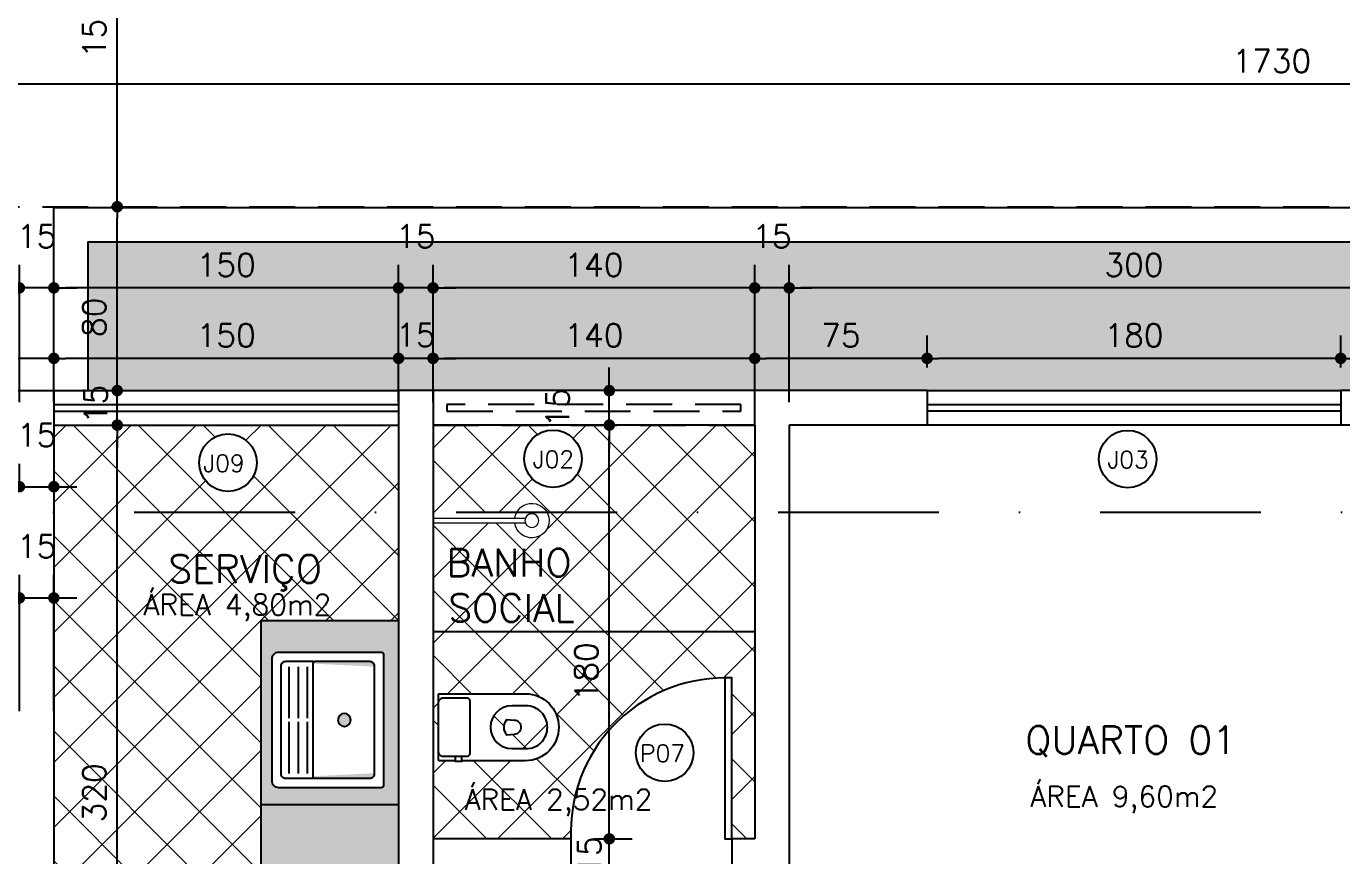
# Model space of a CAD drawing. Header units: inches. Extents: x 580771 to 672494, y 7715997 to 7829530.
# Drawn here: x 654380 to 654953, y 7724255 to 7724616 of the extents above; entities that cross this region are included whole.
import ezdxf

# ---------------------------------------------------------------- set-up
doc = ezdxf.new("R2010")
doc.units = ezdxf.units.IN
doc.header["$MEASUREMENT"] = 0
doc.header["$PDMODE"] = 2
doc.linetypes.add('DASHDOTX2', pattern=[2, 1, -0.5, 0, -0.5])
doc.linetypes.add('DASHED2', pattern=[0.375, 0.25, -0.125])
for name, color, linetype in [('01', 1, 'Continuous'), ('02', 2, 'Continuous'), ('04', 4, 'Continuous'), ('1-ARQ-2', 2, 'Continuous'), ('1-ARQ-A', 1, 'Continuous'), ('Block1', 1, 'Continuous'), ('Block2', 2, 'Continuous'), ('Layer1', 1, 'Continuous'), ('Layer3', 3, 'Continuous'), ('NIVEL', 2, 'Continuous'), ('P-02', 2, 'Continuous'), ('P01', 1, 'Continuous'), ('P02', 2, 'Continuous'), ('parede', 6, 'Continuous'), ('PAVTO1-ESCADA', 1, 'Continuous'), ('SIMBOLOS', 2, 'Continuous')]:
    doc.layers.add(name, color=color, linetype=linetype)
doc.layers.add('ARQ-01', color=1, linetype='Continuous', lineweight=13)
doc.layers.add('ARQ-02', color=2, linetype='Continuous', lineweight=20)
doc.layers.get('01').off()
doc.styles.add('R80E50', font='romans.shx', dxfattribs={"height": 10})
doc.styles.add('ROMANS', font='romans', dxfattribs={"height": 0.2})
doc.dimstyles.new('ARQ50', dxfattribs={"dimscale": 50, "dimtxt": 10, "dimasz": 0.1, "dimexe": 0.2, "dimexo": 0.2, "dimgap": 0.1, "dimtad": 1, "dimdec": 0, "dimzin": 12, "dimdsep": 46, "dimtxsty": 'R80E50', "dimblk1": 'DOT', "dimblk2": 'DOT', "dimsah": 1, "dimcen": 0.4, "dimclrd": 15, "dimclre": 15, "dimclrt": 3, "dimadec": 0, "dimazin": 0, "dimtfac": 1, "dimtdec": 0, "dimtmove": 2, "dimatfit": 3, "dimldrblk": 'DOT', "dimfxl": 0.2, "dimtolj": 1, "dimtzin": 12, "dimarcsym": 0})
pattern_1 = [(45, (0, -41893.46), (-14.142135624, 14.142135624), []), (135, (0, -41893.46), (-14.142135624, -14.142135624), [])]

# ---------------------------------------------------------------- blocks, each defined once
blk = doc.blocks.new('Vaso002c')
at = {"layer": 'Block1'}
for p, q in [((12.45, -18.5), (12.45, -16)), ((15.95, -18.5), (15.95, -16))]:
    blk.add_line(p, q, dxfattribs=at)
blk.add_lwpolyline([(3, -14, 0.324141), (5, -16), (19, -16, 0.333333), (20.5, -14.5), (20.5, 0), (20.5, 14.5, 0.333333), (19, 16), (5, 16, 0.324141), (3, 14, 0.324141)], format="xyb", dxfattribs=at)
for points in [[(63.2, 0, 0.418677), (51.5, 11.8), (43.6, 11.8, 0.411784), (31.7, 0, 0.411784), (43.6, -11.8), (51.5, -11.8, 0.418677)], [(48.5, 0, -0.428571), (44.8, -4), (40.8, -4.3, -0.16754), (39.3, 0, -0.16754), (40.8, 4.3), (44.8, 4, -0.428571)]]:
    blk.add_lwpolyline(points, format="xyb", close=True, dxfattribs=at)
at = {"layer": 'Block2'}
blk.add_lwpolyline([(3, 18.17, -0.329256), (3.38, 18.5), (51.1, 18.5, -0.412623), (69.5, 0, -0.412623), (51.1, -18.5), (15.95, -18.5), (15.95, -18.9), (12.45, -18.9), (12.45, -18.5), (3.38, -18.5, -0.329256), (3, -18.17), (3, -17.25), (3, 0), (3, 17.29)], format="xyb", close=True, dxfattribs=at)
blk = doc.blocks.new('adfADS')
at = {"layer": 'ARQ-02'}
for p, q in [((4240.81, -35963.67), (4280.98, -35963.67)), ((4240.81, -35965.67), (4280.98, -35965.67))]:
    blk.add_line(p, q, dxfattribs=at)
blk.add_circle((4283.81, -35964.67), 3, dxfattribs=at)
blk.add_arc((4283.81, -35964.67), 7.5, 187.6623, 172.3377, dxfattribs=at)
blk = doc.blocks.new('Tanque002c')
at = {"layer": 'Block1'}
for points in [[(25.5, -27.69), (25.5, -6, 0.414214), (23.5, -4), (-23.5, -4, 0.414214), (-25.5, -6), (-25.5, -27.69)], [(-25.5, -27.84), (-25.5, -29.65, 0.414214), (-24.5, -30.65), (-23.25, -30.65), (23.1, -30.65), (24.5, -30.65, 0.414214), (25.5, -29.65), (25.5, -27.84)], [(-25.5, -30.5), (-25.5, -42.5, 0.414214), (-23.5, -44.5)], [(-23.5, -44.5), (23.5, -44.5, 0.414214), (25.5, -42.5), (25.5, -30.5, 0.414214)], [(-23.25, -33.03), (-0.9, -33.03, 0.414214)], [(0.75, -33.03), (23.1, -33.03, 0.414214)], [(-23.25, -37.03), (-0.9, -37.03, 0.414214)], [(0.75, -37.03), (23.1, -37.03, 0.414214)], [(-23.25, -41.03), (-0.9, -41.03, 0.414214)], [(0.75, -41.03), (23.1, -41.03, 0.414214)]]:
    blk.add_lwpolyline(points, format="xyb", dxfattribs=at)
blk.add_circle((0, -17), 2.8, dxfattribs=at)
at = {"layer": 'Block2'}
blk.add_lwpolyline([(-26.5, -48.5), (26.5, -48.5, 0.414214), (29.5, -45.5), (29.5, -1, 0.414214), (28.5, 0), (-28.5, 0, 0.414214), (-29.5, -1), (-29.5, -45.5, 0.414214)], format="xyb", close=True, dxfattribs=at)
blk = doc.blocks.new('_DOT')
at = {"color": 0, "linetype": 'ByBlock'}
blk.add_line((-0.5, 0), (-1, 0), dxfattribs=at)
at = {"color": 0, "linetype": 'ByBlock', "const_width": 0.5}
blk.add_lwpolyline([(-0.25, 0, 1), (0.25, 0, 1)], format="xyb", close=True, dxfattribs=at)
blk = doc.blocks.new('*D65')
at = {"layer": 'Defpoints', "color": 0, "transparency": 16777216}
for p in [(655787.19, 7724591.08), (654057.19, 7724537.68), (655787.19, 7724537.68)]:
    blk.add_point(p, dxfattribs=at)
at = {"layer": 'NIVEL', "color": 15, "lineweight": -2, "transparency": 16777216}
for p, q in [((654057.19, 7724547.68), (654057.19, 7724601.08)), ((655787.19, 7724547.68), (655787.19, 7724601.08)), ((654062.19, 7724591.08), (655782.19, 7724591.08))]:
    blk.add_line(p, q, dxfattribs=at)
at = {"layer": 'NIVEL', "color": 15, "lineweight": -2, "transparency": 16777216, "xscale": 5, "yscale": 5, "zscale": 5, "rotation": 180}
blk.add_blockref('_DOT', (654057.19, 7724591.08), dxfattribs=at)
at = {"layer": 'NIVEL', "color": 15, "lineweight": -2, "transparency": 16777216, "xscale": 5, "yscale": 5, "zscale": 5}
blk.add_blockref('_DOT', (655787.19, 7724591.08), dxfattribs=at)
at = {"layer": 'NIVEL', "color": 3, "transparency": 16777216, "insert": (654922.19, 7724601.08), "char_height": 10, "attachment_point": 5, "style": 'R80E50'}
blk.add_mtext('\\A1;1730', dxfattribs=at)
blk = doc.blocks.new('*D71')
at = {"layer": 'Defpoints', "color": 0, "transparency": 16777216}
for p in [(654952.19, 7724471.72), (654952.19, 7724457.68), (655087.19, 7724457.68)]:
    blk.add_point(p, dxfattribs=at)
at = {"layer": 'NIVEL', "color": 15, "lineweight": -2, "transparency": 16777216}
for p, q in [((654952.19, 7724467.68), (654952.19, 7724481.72)), ((655087.19, 7724467.68), (655087.19, 7724481.72)), ((655082.19, 7724471.72), (654957.19, 7724471.72))]:
    blk.add_line(p, q, dxfattribs=at)
at = {"layer": 'NIVEL', "color": 15, "lineweight": -2, "transparency": 16777216, "xscale": 5, "yscale": 5, "zscale": 5, "rotation": 180}
blk.add_blockref('_DOT', (654952.19, 7724471.72), dxfattribs=at)
at = {"layer": 'NIVEL', "color": 15, "lineweight": -2, "transparency": 16777216, "xscale": 5, "yscale": 5, "zscale": 5}
blk.add_blockref('_DOT', (655087.19, 7724471.72), dxfattribs=at)
at = {"layer": 'NIVEL', "color": 3, "transparency": 16777216, "insert": (655019.69, 7724481.72), "char_height": 10, "attachment_point": 5, "style": 'R80E50'}
blk.add_mtext('\\A1;135', dxfattribs=at)
blk = doc.blocks.new('*D72')
at = {"layer": 'Defpoints', "color": 0, "transparency": 16777216}
for p in [(654772.19, 7724471.72), (654772.19, 7724457.68), (654952.19, 7724457.68)]:
    blk.add_point(p, dxfattribs=at)
at = {"layer": 'NIVEL', "color": 15, "lineweight": -2, "transparency": 16777216}
for p, q in [((654772.19, 7724467.68), (654772.19, 7724481.72)), ((654952.19, 7724467.68), (654952.19, 7724481.72)), ((654947.19, 7724471.72), (654777.19, 7724471.72))]:
    blk.add_line(p, q, dxfattribs=at)
at = {"layer": 'NIVEL', "color": 15, "lineweight": -2, "transparency": 16777216, "xscale": 5, "yscale": 5, "zscale": 5, "rotation": 180}
blk.add_blockref('_DOT', (654772.19, 7724471.72), dxfattribs=at)
at = {"layer": 'NIVEL', "color": 15, "lineweight": -2, "transparency": 16777216, "xscale": 5, "yscale": 5, "zscale": 5}
blk.add_blockref('_DOT', (654952.19, 7724471.72), dxfattribs=at)
at = {"layer": 'NIVEL', "color": 3, "transparency": 16777216, "insert": (654862.19, 7724481.72), "char_height": 10, "attachment_point": 5, "style": 'R80E50'}
blk.add_mtext('\\A1;180', dxfattribs=at)
blk = doc.blocks.new('*D73')
at = {"layer": 'Defpoints', "color": 0, "transparency": 16777216}
for p in [(654697.19, 7724471.72), (654697.19, 7724457.68), (654772.19, 7724457.68)]:
    blk.add_point(p, dxfattribs=at)
at = {"layer": 'NIVEL', "color": 15, "lineweight": -2, "transparency": 16777216}
for p, q in [((654697.19, 7724467.68), (654697.19, 7724481.72)), ((654772.19, 7724467.68), (654772.19, 7724481.72)), ((654767.19, 7724471.72), (654702.19, 7724471.72))]:
    blk.add_line(p, q, dxfattribs=at)
at = {"layer": 'NIVEL', "color": 15, "lineweight": -2, "transparency": 16777216, "xscale": 5, "yscale": 5, "zscale": 5, "rotation": 180}
blk.add_blockref('_DOT', (654697.19, 7724471.72), dxfattribs=at)
at = {"layer": 'NIVEL', "color": 15, "lineweight": -2, "transparency": 16777216, "xscale": 5, "yscale": 5, "zscale": 5}
blk.add_blockref('_DOT', (654772.19, 7724471.72), dxfattribs=at)
at = {"layer": 'NIVEL', "color": 3, "transparency": 16777216, "insert": (654734.69, 7724481.72), "char_height": 10, "attachment_point": 5, "style": 'R80E50'}
blk.add_mtext('\\A1;75', dxfattribs=at)
blk = doc.blocks.new('*D74')
at = {"layer": 'Defpoints', "color": 0, "transparency": 16777216}
for p in [(654557.19, 7724471.72), (654557.19, 7724457.68), (654697.19, 7724457.68)]:
    blk.add_point(p, dxfattribs=at)
at = {"layer": 'NIVEL', "color": 15, "lineweight": -2, "transparency": 16777216}
for p, q in [((654557.19, 7724467.68), (654557.19, 7724481.72)), ((654697.19, 7724467.68), (654697.19, 7724481.72)), ((654692.19, 7724471.72), (654562.19, 7724471.72))]:
    blk.add_line(p, q, dxfattribs=at)
at = {"layer": 'NIVEL', "color": 15, "lineweight": -2, "transparency": 16777216, "xscale": 5, "yscale": 5, "zscale": 5, "rotation": 180}
blk.add_blockref('_DOT', (654557.19, 7724471.72), dxfattribs=at)
at = {"layer": 'NIVEL', "color": 15, "lineweight": -2, "transparency": 16777216, "xscale": 5, "yscale": 5, "zscale": 5}
blk.add_blockref('_DOT', (654697.19, 7724471.72), dxfattribs=at)
at = {"layer": 'NIVEL', "color": 3, "transparency": 16777216, "insert": (654627.19, 7724481.72), "char_height": 10, "attachment_point": 5, "style": 'R80E50'}
blk.add_mtext('\\A1;140', dxfattribs=at)
blk = doc.blocks.new('*D75')
at = {"layer": 'Defpoints', "color": 0, "transparency": 16777216}
for p in [(654542.19, 7724471.72), (654542.19, 7724457.68), (654557.19, 7724457.68)]:
    blk.add_point(p, dxfattribs=at)
at = {"layer": 'NIVEL', "color": 15, "lineweight": -2, "transparency": 16777216}
for p, q in [((654542.19, 7724467.68), (654542.19, 7724481.72)), ((654557.19, 7724467.68), (654557.19, 7724481.72)), ((654537.19, 7724471.72), (654532.19, 7724471.72)), ((654557.19, 7724471.72), (654542.19, 7724471.72)), ((654562.19, 7724471.72), (654567.19, 7724471.72))]:
    blk.add_line(p, q, dxfattribs=at)
at = {"layer": 'NIVEL', "color": 15, "lineweight": -2, "transparency": 16777216, "xscale": 5, "yscale": 5, "zscale": 5}
blk.add_blockref('_DOT', (654542.19, 7724471.72), dxfattribs=at)
at = {"layer": 'NIVEL', "color": 15, "lineweight": -2, "transparency": 16777216, "xscale": 5, "yscale": 5, "zscale": 5, "rotation": 180}
blk.add_blockref('_DOT', (654557.19, 7724471.72), dxfattribs=at)
at = {"layer": 'NIVEL', "color": 3, "transparency": 16777216, "insert": (654549.69, 7724481.9), "char_height": 10, "attachment_point": 5, "style": 'R80E50'}
blk.add_mtext('\\A1;15', dxfattribs=at)
blk = doc.blocks.new('*D76')
at = {"layer": 'Defpoints', "color": 0, "transparency": 16777216}
for p in [(654392.19, 7724471.72), (654392.19, 7724457.68), (654542.19, 7724457.68)]:
    blk.add_point(p, dxfattribs=at)
at = {"layer": 'NIVEL', "color": 15, "lineweight": -2, "transparency": 16777216}
for p, q in [((654392.19, 7724467.68), (654392.19, 7724481.72)), ((654542.19, 7724467.68), (654542.19, 7724481.72)), ((654537.19, 7724471.72), (654397.19, 7724471.72))]:
    blk.add_line(p, q, dxfattribs=at)
at = {"layer": 'NIVEL', "color": 15, "lineweight": -2, "transparency": 16777216, "xscale": 5, "yscale": 5, "zscale": 5, "rotation": 180}
blk.add_blockref('_DOT', (654392.19, 7724471.72), dxfattribs=at)
at = {"layer": 'NIVEL', "color": 15, "lineweight": -2, "transparency": 16777216, "xscale": 5, "yscale": 5, "zscale": 5}
blk.add_blockref('_DOT', (654542.19, 7724471.72), dxfattribs=at)
at = {"layer": 'NIVEL', "color": 3, "transparency": 16777216, "insert": (654467.19, 7724481.72), "char_height": 10, "attachment_point": 5, "style": 'R80E50'}
blk.add_mtext('\\A1;150', dxfattribs=at)
blk = doc.blocks.new('*D77')
at = {"layer": 'Defpoints', "color": 0, "transparency": 16777216}
for p in [(654317.19, 7724471.72), (654317.19, 7724457.68), (654392.19, 7724457.68)]:
    blk.add_point(p, dxfattribs=at)
at = {"layer": 'NIVEL', "color": 15, "lineweight": -2, "transparency": 16777216}
for p, q in [((654317.19, 7724467.68), (654317.19, 7724481.72)), ((654392.19, 7724467.68), (654392.19, 7724481.72)), ((654387.19, 7724471.72), (654322.19, 7724471.72))]:
    blk.add_line(p, q, dxfattribs=at)
at = {"layer": 'NIVEL', "color": 15, "lineweight": -2, "transparency": 16777216, "xscale": 5, "yscale": 5, "zscale": 5, "rotation": 180}
blk.add_blockref('_DOT', (654317.19, 7724471.72), dxfattribs=at)
at = {"layer": 'NIVEL', "color": 15, "lineweight": -2, "transparency": 16777216, "xscale": 5, "yscale": 5, "zscale": 5}
blk.add_blockref('_DOT', (654392.19, 7724471.72), dxfattribs=at)
at = {"layer": 'NIVEL', "color": 3, "transparency": 16777216, "insert": (654354.69, 7724481.72), "char_height": 10, "attachment_point": 5, "style": 'R80E50'}
blk.add_mtext('\\A1;75', dxfattribs=at)
blk = doc.blocks.new('*D243')
at = {"layer": 'Defpoints', "color": 0, "transparency": 16777216}
for p in [(654712.19, 7724502.37), (654712.19, 7724442.68), (655012.19, 7724442.68)]:
    blk.add_point(p, dxfattribs=at)
at = {"layer": 'NIVEL', "color": 15, "lineweight": -2, "transparency": 16777216}
for p, q in [((654712.19, 7724452.68), (654712.19, 7724512.37)), ((655012.19, 7724452.68), (655012.19, 7724512.37)), ((655007.19, 7724502.37), (654717.19, 7724502.37))]:
    blk.add_line(p, q, dxfattribs=at)
at = {"layer": 'NIVEL', "color": 15, "lineweight": -2, "transparency": 16777216, "xscale": 5, "yscale": 5, "zscale": 5, "rotation": 180}
blk.add_blockref('_DOT', (654712.19, 7724502.37), dxfattribs=at)
at = {"layer": 'NIVEL', "color": 15, "lineweight": -2, "transparency": 16777216, "xscale": 5, "yscale": 5, "zscale": 5}
blk.add_blockref('_DOT', (655012.19, 7724502.37), dxfattribs=at)
at = {"layer": 'NIVEL', "color": 3, "transparency": 16777216, "insert": (654862.19, 7724512.37), "char_height": 10, "attachment_point": 5, "style": 'R80E50'}
blk.add_mtext('\\A1;300', dxfattribs=at)
blk = doc.blocks.new('*D244')
at = {"layer": 'Defpoints', "color": 0, "transparency": 16777216}
for p in [(654697.19, 7724502.37), (654697.19, 7724442.68), (654712.19, 7724442.68)]:
    blk.add_point(p, dxfattribs=at)
at = {"layer": 'NIVEL', "color": 15, "lineweight": -2, "transparency": 16777216}
for p, q in [((654697.19, 7724452.68), (654697.19, 7724512.37)), ((654712.19, 7724452.68), (654712.19, 7724512.37)), ((654692.19, 7724502.37), (654687.19, 7724502.37)), ((654712.19, 7724502.37), (654697.19, 7724502.37)), ((654717.19, 7724502.37), (654722.19, 7724502.37))]:
    blk.add_line(p, q, dxfattribs=at)
at = {"layer": 'NIVEL', "color": 15, "lineweight": -2, "transparency": 16777216, "xscale": 5, "yscale": 5, "zscale": 5}
blk.add_blockref('_DOT', (654697.19, 7724502.37), dxfattribs=at)
at = {"layer": 'NIVEL', "color": 15, "lineweight": -2, "transparency": 16777216, "xscale": 5, "yscale": 5, "zscale": 5, "rotation": 180}
blk.add_blockref('_DOT', (654712.19, 7724502.37), dxfattribs=at)
at = {"layer": 'NIVEL', "color": 3, "transparency": 16777216, "insert": (654704.69, 7724524.87), "char_height": 10, "attachment_point": 5, "style": 'R80E50'}
blk.add_mtext('\\A1;15', dxfattribs=at)
blk = doc.blocks.new('*D245')
at = {"layer": 'Defpoints', "color": 0, "transparency": 16777216}
for p in [(654557.19, 7724502.37), (654557.19, 7724442.68), (654697.19, 7724442.68)]:
    blk.add_point(p, dxfattribs=at)
at = {"layer": 'NIVEL', "color": 15, "lineweight": -2, "transparency": 16777216}
for p, q in [((654557.19, 7724452.68), (654557.19, 7724512.37)), ((654697.19, 7724452.68), (654697.19, 7724512.37)), ((654692.19, 7724502.37), (654562.19, 7724502.37))]:
    blk.add_line(p, q, dxfattribs=at)
at = {"layer": 'NIVEL', "color": 15, "lineweight": -2, "transparency": 16777216, "xscale": 5, "yscale": 5, "zscale": 5, "rotation": 180}
blk.add_blockref('_DOT', (654557.19, 7724502.37), dxfattribs=at)
at = {"layer": 'NIVEL', "color": 15, "lineweight": -2, "transparency": 16777216, "xscale": 5, "yscale": 5, "zscale": 5}
blk.add_blockref('_DOT', (654697.19, 7724502.37), dxfattribs=at)
at = {"layer": 'NIVEL', "color": 3, "transparency": 16777216, "insert": (654627.19, 7724512.37), "char_height": 10, "attachment_point": 5, "style": 'R80E50'}
blk.add_mtext('\\A1;140', dxfattribs=at)
blk = doc.blocks.new('*D246')
at = {"layer": 'Defpoints', "color": 0, "transparency": 16777216}
for p in [(654542.19, 7724502.37), (654542.19, 7724442.68), (654557.19, 7724442.68)]:
    blk.add_point(p, dxfattribs=at)
at = {"layer": 'NIVEL', "color": 15, "lineweight": -2, "transparency": 16777216}
for p, q in [((654542.19, 7724452.68), (654542.19, 7724512.37)), ((654557.19, 7724452.68), (654557.19, 7724512.37)), ((654537.19, 7724502.37), (654532.19, 7724502.37)), ((654557.19, 7724502.37), (654542.19, 7724502.37)), ((654562.19, 7724502.37), (654567.19, 7724502.37))]:
    blk.add_line(p, q, dxfattribs=at)
at = {"layer": 'NIVEL', "color": 15, "lineweight": -2, "transparency": 16777216, "xscale": 5, "yscale": 5, "zscale": 5}
blk.add_blockref('_DOT', (654542.19, 7724502.37), dxfattribs=at)
at = {"layer": 'NIVEL', "color": 15, "lineweight": -2, "transparency": 16777216, "xscale": 5, "yscale": 5, "zscale": 5, "rotation": 180}
blk.add_blockref('_DOT', (654557.19, 7724502.37), dxfattribs=at)
at = {"layer": 'NIVEL', "color": 3, "transparency": 16777216, "insert": (654549.69, 7724524.87), "char_height": 10, "attachment_point": 5, "style": 'R80E50'}
blk.add_mtext('\\A1;15', dxfattribs=at)
blk = doc.blocks.new('*D247')
at = {"layer": 'Defpoints', "color": 0, "transparency": 16777216}
for p in [(654392.19, 7724502.37), (654392.19, 7724442.68), (654542.19, 7724442.68)]:
    blk.add_point(p, dxfattribs=at)
at = {"layer": 'NIVEL', "color": 15, "lineweight": -2, "transparency": 16777216}
for p, q in [((654392.19, 7724452.68), (654392.19, 7724512.37)), ((654542.19, 7724452.68), (654542.19, 7724512.37)), ((654537.19, 7724502.37), (654397.19, 7724502.37))]:
    blk.add_line(p, q, dxfattribs=at)
at = {"layer": 'NIVEL', "color": 15, "lineweight": -2, "transparency": 16777216, "xscale": 5, "yscale": 5, "zscale": 5, "rotation": 180}
blk.add_blockref('_DOT', (654392.19, 7724502.37), dxfattribs=at)
at = {"layer": 'NIVEL', "color": 15, "lineweight": -2, "transparency": 16777216, "xscale": 5, "yscale": 5, "zscale": 5}
blk.add_blockref('_DOT', (654542.19, 7724502.37), dxfattribs=at)
at = {"layer": 'NIVEL', "color": 3, "transparency": 16777216, "insert": (654467.19, 7724512.37), "char_height": 10, "attachment_point": 5, "style": 'R80E50'}
blk.add_mtext('\\A1;150', dxfattribs=at)
blk = doc.blocks.new('*D248')
at = {"layer": 'Defpoints', "color": 0, "transparency": 16777216}
for p in [(654377.19, 7724502.37), (654377.19, 7724442.68), (654392.19, 7724442.68)]:
    blk.add_point(p, dxfattribs=at)
at = {"layer": 'NIVEL', "color": 15, "lineweight": -2, "transparency": 16777216}
for p, q in [((654377.19, 7724452.68), (654377.19, 7724512.37)), ((654392.19, 7724452.68), (654392.19, 7724512.37)), ((654372.19, 7724502.37), (654367.19, 7724502.37)), ((654392.19, 7724502.37), (654377.19, 7724502.37)), ((654397.19, 7724502.37), (654402.19, 7724502.37))]:
    blk.add_line(p, q, dxfattribs=at)
at = {"layer": 'NIVEL', "color": 15, "lineweight": -2, "transparency": 16777216, "xscale": 5, "yscale": 5, "zscale": 5}
blk.add_blockref('_DOT', (654377.19, 7724502.37), dxfattribs=at)
at = {"layer": 'NIVEL', "color": 15, "lineweight": -2, "transparency": 16777216, "xscale": 5, "yscale": 5, "zscale": 5, "rotation": 180}
blk.add_blockref('_DOT', (654392.19, 7724502.37), dxfattribs=at)
at = {"layer": 'NIVEL', "color": 3, "transparency": 16777216, "insert": (654384.69, 7724524.87), "char_height": 10, "attachment_point": 5, "style": 'R80E50'}
blk.add_mtext('\\A1;15', dxfattribs=at)
blk = doc.blocks.new('*D1345')
at = {"layer": 'Defpoints', "color": 0, "transparency": 16777216}
for p in [(654392.19, 7724367.48), (654377.19, 7724308.24), (654392.19, 7724308.24)]:
    blk.add_point(p, dxfattribs=at)
at = {"layer": 'NIVEL', "color": 15, "lineweight": -2, "transparency": 16777216}
for p, q in [((654377.19, 7724318.24), (654377.19, 7724377.48)), ((654392.19, 7724318.24), (654392.19, 7724377.48)), ((654372.19, 7724367.48), (654367.19, 7724367.48)), ((654377.19, 7724367.48), (654392.19, 7724367.48)), ((654397.19, 7724367.48), (654402.19, 7724367.48))]:
    blk.add_line(p, q, dxfattribs=at)
at = {"layer": 'NIVEL', "color": 15, "lineweight": -2, "transparency": 16777216, "xscale": 5, "yscale": 5, "zscale": 5}
blk.add_blockref('_DOT', (654377.19, 7724367.48), dxfattribs=at)
at = {"layer": 'NIVEL', "color": 15, "lineweight": -2, "transparency": 16777216, "xscale": 5, "yscale": 5, "zscale": 5, "rotation": 180}
blk.add_blockref('_DOT', (654392.19, 7724367.48), dxfattribs=at)
at = {"layer": 'NIVEL', "color": 3, "transparency": 16777216, "insert": (654384.69, 7724389.98), "char_height": 10, "attachment_point": 5, "style": 'R80E50'}
blk.add_mtext('\\A1;15', dxfattribs=at)
blk = doc.blocks.new('*D783')
at = {"layer": 'Defpoints', "color": 0, "transparency": 16777216}
for p in [(654617.19, 7724262.68), (654633.91, 7724262.68), (654617.19, 7724247.68)]:
    blk.add_point(p, dxfattribs=at)
at = {"layer": 'NIVEL', "color": 15, "lineweight": -2, "transparency": 16777216}
for p, q in [((654633.91, 7724267.68), (654633.91, 7724272.68)), ((654627.19, 7724262.68), (654643.91, 7724262.68)), ((654633.91, 7724247.68), (654633.91, 7724262.68)), ((654627.19, 7724247.68), (654643.91, 7724247.68)), ((654633.91, 7724242.68), (654633.91, 7724237.68))]:
    blk.add_line(p, q, dxfattribs=at)
at = {"layer": 'NIVEL', "color": 15, "lineweight": -2, "transparency": 16777216, "xscale": 5, "yscale": 5, "zscale": 5}
for p, rotation in [((654633.91, 7724262.68), 270), ((654633.91, 7724247.68), 90)]:
    blk.add_blockref('_DOT', p, dxfattribs=dict(at, rotation=rotation))
at = {"layer": 'NIVEL', "color": 3, "transparency": 16777216, "insert": (654625.22, 7724255.18), "char_height": 10, "attachment_point": 5, "rotation": 90, "style": 'R80E50'}
blk.add_mtext('\\A1;15', dxfattribs=at)
blk = doc.blocks.new('*D784')
at = {"layer": 'Defpoints', "color": 0, "transparency": 16777216}
for p in [(654633.91, 7724442.68), (654684.05, 7724442.68), (654617.19, 7724262.68)]:
    blk.add_point(p, dxfattribs=at)
at = {"layer": 'NIVEL', "color": 15, "lineweight": -2, "transparency": 16777216}
for p, q in [((654674.05, 7724442.68), (654623.91, 7724442.68)), ((654633.91, 7724267.68), (654633.91, 7724437.68)), ((654627.19, 7724262.68), (654643.91, 7724262.68))]:
    blk.add_line(p, q, dxfattribs=at)
at = {"layer": 'NIVEL', "color": 15, "lineweight": -2, "transparency": 16777216, "xscale": 5, "yscale": 5, "zscale": 5}
for p, rotation in [((654633.91, 7724442.68), 90), ((654633.91, 7724262.68), 270)]:
    blk.add_blockref('_DOT', p, dxfattribs=dict(at, rotation=rotation))
at = {"layer": 'NIVEL', "color": 3, "transparency": 16777216, "insert": (654623.91, 7724335.33), "char_height": 10, "attachment_point": 5, "rotation": 90, "style": 'R80E50'}
blk.add_mtext('\\A1;180', dxfattribs=at)
blk = doc.blocks.new('*D785')
at = {"layer": 'Defpoints', "color": 0, "transparency": 16777216}
for p in [(654633.91, 7724457.68), (654697.19, 7724457.68), (654684.05, 7724442.68)]:
    blk.add_point(p, dxfattribs=at)
at = {"layer": 'NIVEL', "color": 15, "lineweight": -2, "transparency": 16777216}
for p, q in [((654633.91, 7724462.68), (654633.91, 7724467.68)), ((654687.19, 7724457.68), (654623.91, 7724457.68)), ((654633.91, 7724442.68), (654633.91, 7724457.68)), ((654674.05, 7724442.68), (654623.91, 7724442.68)), ((654633.91, 7724437.68), (654633.91, 7724432.68))]:
    blk.add_line(p, q, dxfattribs=at)
at = {"layer": 'NIVEL', "color": 15, "lineweight": -2, "transparency": 16777216, "xscale": 5, "yscale": 5, "zscale": 5}
for p, rotation in [((654633.91, 7724457.68), 270), ((654633.91, 7724442.68), 90)]:
    blk.add_blockref('_DOT', p, dxfattribs=dict(at, rotation=rotation))
at = {"layer": 'NIVEL', "color": 3, "transparency": 16777216, "insert": (654611.41, 7724450.18), "char_height": 10, "attachment_point": 5, "rotation": 90, "style": 'R80E50'}
blk.add_mtext('\\A1;15', dxfattribs=at)
blk = doc.blocks.new('*D787')
at = {"layer": 'Defpoints', "color": 0, "transparency": 16777216}
for p in [(654392.19, 7724442.68), (654419.78, 7724442.68), (654392.19, 7724122.68)]:
    blk.add_point(p, dxfattribs=at)
at = {"layer": 'NIVEL', "color": 15, "lineweight": -2, "transparency": 16777216}
for p, q in [((654402.19, 7724442.68), (654429.78, 7724442.68)), ((654419.78, 7724127.68), (654419.78, 7724437.68)), ((654402.19, 7724122.68), (654429.78, 7724122.68))]:
    blk.add_line(p, q, dxfattribs=at)
at = {"layer": 'NIVEL', "color": 15, "lineweight": -2, "transparency": 16777216, "xscale": 5, "yscale": 5, "zscale": 5}
for p, rotation in [((654419.78, 7724442.68), 90), ((654419.78, 7724122.68), 270)]:
    blk.add_blockref('_DOT', p, dxfattribs=dict(at, rotation=rotation))
at = {"layer": 'NIVEL', "color": 3, "transparency": 16777216, "insert": (654409.78, 7724282.68), "char_height": 10, "attachment_point": 5, "rotation": 90, "style": 'R80E50'}
blk.add_mtext('\\A1;320', dxfattribs=at)
blk = doc.blocks.new('*D788')
at = {"layer": 'Defpoints', "color": 0, "transparency": 16777216}
for p in [(654392.19, 7724457.68), (654419.78, 7724457.68), (654392.19, 7724442.68)]:
    blk.add_point(p, dxfattribs=at)
at = {"layer": 'NIVEL', "color": 15, "lineweight": -2, "transparency": 16777216}
for p, q in [((654419.78, 7724462.68), (654419.78, 7724467.68)), ((654402.19, 7724457.68), (654429.78, 7724457.68)), ((654419.78, 7724442.68), (654419.78, 7724457.68)), ((654402.19, 7724442.68), (654429.78, 7724442.68)), ((654419.78, 7724437.68), (654419.78, 7724432.68))]:
    blk.add_line(p, q, dxfattribs=at)
at = {"layer": 'NIVEL', "color": 15, "lineweight": -2, "transparency": 16777216, "xscale": 5, "yscale": 5, "zscale": 5}
for p, rotation in [((654419.78, 7724457.68), 270), ((654419.78, 7724442.68), 90)]:
    blk.add_blockref('_DOT', p, dxfattribs=dict(at, rotation=rotation))
at = {"layer": 'NIVEL', "color": 3, "transparency": 16777216, "insert": (654410.43, 7724451.68), "char_height": 10, "attachment_point": 5, "rotation": 90, "style": 'R80E50'}
blk.add_mtext('\\A1;15', dxfattribs=at)
blk = doc.blocks.new('*D789')
at = {"layer": 'Defpoints', "color": 0, "transparency": 16777216}
for p in [(654412.15, 7724537.68), (654419.78, 7724537.68), (654392.19, 7724457.68)]:
    blk.add_point(p, dxfattribs=at)
at = {"layer": 'NIVEL', "color": 15, "lineweight": -2, "transparency": 16777216}
for p, q in [((654422.15, 7724537.68), (654429.78, 7724537.68)), ((654419.78, 7724462.68), (654419.78, 7724532.68)), ((654402.19, 7724457.68), (654429.78, 7724457.68))]:
    blk.add_line(p, q, dxfattribs=at)
at = {"layer": 'NIVEL', "color": 15, "lineweight": -2, "transparency": 16777216, "xscale": 5, "yscale": 5, "zscale": 5}
for p, rotation in [((654419.78, 7724537.68), 90), ((654419.78, 7724457.68), 270)]:
    blk.add_blockref('_DOT', p, dxfattribs=dict(at, rotation=rotation))
at = {"layer": 'NIVEL', "color": 3, "transparency": 16777216, "insert": (654409.78, 7724489.59), "char_height": 10, "attachment_point": 5, "rotation": 90, "style": 'R80E50'}
blk.add_mtext('\\A1;80', dxfattribs=at)
blk = doc.blocks.new('*D791')
at = {"layer": 'Defpoints', "color": 0, "transparency": 16777216}
for p in [(654419.78, 7724692.68), (654444.11, 7724692.68), (654412.15, 7724537.68)]:
    blk.add_point(p, dxfattribs=at)
at = {"layer": 'NIVEL', "color": 15, "lineweight": -2, "transparency": 16777216}
for p, q in [((654434.11, 7724692.68), (654409.78, 7724692.68)), ((654419.78, 7724542.68), (654419.78, 7724687.68)), ((654422.15, 7724537.68), (654429.78, 7724537.68))]:
    blk.add_line(p, q, dxfattribs=at)
at = {"layer": 'NIVEL', "color": 15, "lineweight": -2, "transparency": 16777216, "xscale": 5, "yscale": 5, "zscale": 5}
for p, rotation in [((654419.78, 7724692.68), 90), ((654419.78, 7724537.68), 270)]:
    blk.add_blockref('_DOT', p, dxfattribs=dict(at, rotation=rotation))
at = {"layer": 'NIVEL', "color": 3, "transparency": 16777216, "insert": (654409.78, 7724615.18), "char_height": 10, "attachment_point": 5, "rotation": 90, "style": 'R80E50'}
blk.add_mtext('\\A1;155', dxfattribs=at)
blk = doc.blocks.new('*D1316')
at = {"layer": 'Defpoints', "color": 0, "transparency": 16777216}
for p in [(654392.19, 7724415.87), (654392.19, 7724415.87), (654377.19, 7724404.77)]:
    blk.add_point(p, dxfattribs=at)
at = {"layer": 'NIVEL', "color": 15, "lineweight": -2, "transparency": 16777216}
for p, q in [((654377.19, 7724414.77), (654377.19, 7724425.87)), ((654372.19, 7724415.87), (654367.19, 7724415.87)), ((654377.19, 7724415.87), (654392.19, 7724415.87)), ((654397.19, 7724415.87), (654402.19, 7724415.87))]:
    blk.add_line(p, q, dxfattribs=at)
at = {"layer": 'NIVEL', "color": 15, "lineweight": -2, "transparency": 16777216, "xscale": 5, "yscale": 5, "zscale": 5}
blk.add_blockref('_DOT', (654377.19, 7724415.87), dxfattribs=at)
at = {"layer": 'NIVEL', "color": 15, "lineweight": -2, "transparency": 16777216, "xscale": 5, "yscale": 5, "zscale": 5, "rotation": 180}
blk.add_blockref('_DOT', (654392.19, 7724415.87), dxfattribs=at)
at = {"layer": 'NIVEL', "color": 3, "transparency": 16777216, "insert": (654384.69, 7724438.37), "char_height": 10, "attachment_point": 5, "style": 'R80E50'}
blk.add_mtext('\\A1;15', dxfattribs=at)
blk = doc.blocks.new('*D1667')
at = {"layer": 'Defpoints', "color": 0, "transparency": 16777216}
for p in [(652696.69, 7724817.91), (652696.69, 7724357.68), (655882.19, 7724272.68)]:
    blk.add_point(p, dxfattribs=at)
at = {"layer": 'NIVEL', "color": 15, "lineweight": -2, "transparency": 16777216}
for p, q in [((652696.69, 7724367.68), (652696.69, 7724827.91)), ((655882.19, 7724282.68), (655882.19, 7724827.91)), ((655877.19, 7724817.91), (652701.69, 7724817.91))]:
    blk.add_line(p, q, dxfattribs=at)
at = {"layer": 'NIVEL', "color": 15, "lineweight": -2, "transparency": 16777216, "xscale": 5, "yscale": 5, "zscale": 5, "rotation": 180}
blk.add_blockref('_DOT', (652696.69, 7724817.91), dxfattribs=at)
at = {"layer": 'NIVEL', "color": 15, "lineweight": -2, "transparency": 16777216, "xscale": 5, "yscale": 5, "zscale": 5}
blk.add_blockref('_DOT', (655882.19, 7724817.91), dxfattribs=at)
at = {"layer": 'NIVEL', "color": 3, "transparency": 16777216, "insert": (654289.44, 7724827.91), "char_height": 10, "attachment_point": 5, "style": 'R80E50'}
blk.add_mtext('\\A1;3185', dxfattribs=at)

msp = doc.modelspace()

# ---------------------------------------------------------------- hatches: boundary and pattern name
at = {"layer": 'ARQ-01'}
h = msp.add_hatch(dxfattribs=at)
h.set_pattern_fill('_USER', color=256, scale=20, angle=45, style=0, double=1, pattern_type=0)
h.set_pattern_definition(pattern_1)
h.paths.add_polyline_path([(654542.193, 7724442.685), (654392.193, 7724442.685), (654392.193, 7724404.77), (654542.193, 7724404.77)])
h.paths.add_polyline_path([(654455.467, 7724426.313, -1), (654480.467, 7724426.313, -1)], flags=16)
h.paths.add_polyline_path([(654482.193, 7724357.685), (654542.193, 7724357.685), (654542.193, 7724404.77), (654392.193, 7724404.77), (654392.193, 7724122.685), (654402.193, 7724122.685), (654402.193, 7724192.685), (654405.193, 7724192.685, -0.4270979), (654472.193, 7724122.685), (654482.193, 7724122.685)])
h.paths.add_polyline_path([(654456.788, 7724420.435), (654480.181, 7724420.435), (654480.181, 7724431.685), (654456.788, 7724431.685)], flags=24)
h.paths.add_polyline_path([(654417.282, 7724267.328), (654417.282, 7724298.042), (654402.282, 7724298.042), (654402.282, 7724267.328)], flags=24)
h.paths.add_polyline_path([(654439.7, 7724365.997), (654518.638, 7724365.997), (654518.638, 7724390.197), (654439.7, 7724390.197)], flags=24)
h = msp.add_hatch(dxfattribs=at)
h.set_pattern_fill('_USER', color=256, scale=20, angle=45, style=0, double=1, pattern_type=0)
h.set_pattern_definition(pattern_1)
h.paths.add_polyline_path([(654697.193, 7724404.77), (654606.759, 7724404.77, -1.2049007), (654592.76, 7724400.145), (654557.193, 7724400.145), (654557.193, 7724352.685), (654697.193, 7724352.685)])
h.paths.add_polyline_path([(654697.193, 7724442.685), (654557.193, 7724442.685), (654557.193, 7724404.77), (654593.627, 7724404.77, -0.5902308), (654606.759, 7724404.77), (654697.193, 7724404.77)])
h.paths.add_polyline_path([(654596.887, 7724428.046, -1), (654621.887, 7724428.046, -1)], flags=16)
h.paths.add_polyline_path([(654684.193, 7724332.685), (654687.193, 7724332.685), (654687.193, 7724262.685), (654697.193, 7724262.685), (654697.193, 7724352.685), (654557.193, 7724352.685), (654557.193, 7724262.685), (654617.193, 7724262.685, -0.4270979)])
h.paths.add_polyline_path([(654569.753, 7724296.663), (654569.753, 7724296.348), (654566.997, 7724296.348), (654566.997, 7724296.663), (654559.556, 7724296.663), (654559.556, 7724297.646), (654559.556, 7724311.23), (654559.556, 7724324.848), (654559.556, 7724325.797), (654597.272, 7724325.797, -0.4158019), (654611.918, 7724311.23, -0.4126226), (654597.43, 7724296.663)], flags=16)
h.paths.add_polyline_path([(654591.524, 7724301.939, -0.4117842), (654582.154, 7724311.23, -0.411745), (654591.523, 7724320.521), (654597.745, 7724320.521, -0.4186765), (654606.957, 7724311.23, -0.4167257), (654597.806, 7724301.939)], flags=0)
h.paths.add_polyline_path([(654589.319, 7724307.844, -0.1675404), (654588.138, 7724311.23, -0.1675404), (654589.319, 7724314.616), (654592.469, 7724314.38, -0.4285714), (654595.382, 7724311.23, -0.3933261), (654592.825, 7724308.107)], flags=0)
h.paths.add_polyline_path([(654562.512, 7724354.073), (654627.334, 7724354.073), (654627.334, 7724372.223), (654562.512, 7724372.223)], flags=24)
h.paths.add_polyline_path([(654562.312, 7724373.761), (654624.829, 7724373.761), (654624.829, 7724391.911), (654562.312, 7724391.911)], flags=24)
h.paths.add_polyline_path([(654599.442, 7724422.167), (654621.406, 7724422.167), (654621.406, 7724433.417), (654599.442, 7724433.417)], flags=8)
h.paths.add_polyline_path([(654631.413, 7724320.688), (654631.413, 7724349.974), (654616.413, 7724349.974), (654616.413, 7724320.688)], flags=24)
at = {"layer": 'P01', "ltscale": 20}
h = msp.add_hatch(dxfattribs=at)
h.set_pattern_fill('AR-SAND', color=256, scale=10)
h.set_pattern_definition([(37.5, (0, -41893.46), (-0.62993358, 19.26823769), [0, -15.2, 0, -17, 0, -16.25]), (7.5, (0, -41893.46), (17.69776705, 28.22146065), [0, -8.2, 0, -13.7, 0, -5.25]), (327.5, (-12.3, -41893.46), (31.141418618, 0.056590535), [0, -5, 0, -18, 0, -23.5]), (317.5, (-12.3, -41893.46), (30.06126605, 8.77675565), [0, -2.5, 0, -11.8, 0, -13.5])])
h.paths.add_polyline_path([(655567.193, 7724522.374), (654407.193, 7724522.374), (654407.193, 7724457.685), (654542.193, 7724457.685), (654772.193, 7724457.685), (654952.193, 7724457.685), (655087.193, 7724457.685), (655267.193, 7724457.685), (655402.193, 7724457.685), (655567.193, 7724457.685)])
h.paths.add_polyline_path([(655477.551, 7724474.22), (655506.836, 7724474.22), (655506.836, 7724489.22), (655477.551, 7724489.22)], flags=24)
h.paths.add_polyline_path([(655320.051, 7724474.22), (655349.336, 7724474.22), (655349.336, 7724489.22), (655320.051, 7724489.22)], flags=24)
h.paths.add_polyline_path([(655162.551, 7724474.22), (655191.836, 7724474.22), (655191.836, 7724489.22), (655162.551, 7724489.22)], flags=24)
h.paths.add_polyline_path([(655005.051, 7724474.22), (655034.336, 7724474.22), (655034.336, 7724489.22), (655005.051, 7724489.22)], flags=24)
h.paths.add_polyline_path([(654847.551, 7724474.22), (654876.836, 7724474.22), (654876.836, 7724489.22), (654847.551, 7724489.22)], flags=24)
h.paths.add_polyline_path([(654724.098, 7724474.22), (654745.289, 7724474.22), (654745.289, 7724489.22), (654724.098, 7724489.22)], flags=24)
h.paths.add_polyline_path([(654612.551, 7724474.22), (654641.836, 7724474.22), (654641.836, 7724489.22), (654612.551, 7724489.22)], flags=24)
h.paths.add_polyline_path([(654539.812, 7724474.395), (654559.574, 7724474.395), (654559.574, 7724489.395), (654539.812, 7724489.395)], flags=24)
h.paths.add_polyline_path([(654452.551, 7724474.22), (654481.836, 7724474.22), (654481.836, 7724489.22), (654452.551, 7724489.22)], flags=24)
h.paths.add_polyline_path([(655501.836, 7724504.874), (655532.551, 7724504.874), (655532.551, 7724519.874), (655501.836, 7724519.874)], flags=24)
h.paths.add_polyline_path([(655324.812, 7724517.374), (655344.574, 7724517.374), (655344.574, 7724532.374), (655324.812, 7724532.374)], flags=9)
h.paths.add_polyline_path([(655161.836, 7724504.874), (655192.551, 7724504.874), (655192.551, 7724519.874), (655161.836, 7724519.874)], flags=24)
h.paths.add_polyline_path([(655009.812, 7724517.374), (655029.574, 7724517.374), (655029.574, 7724532.374), (655009.812, 7724532.374)], flags=9)
h.paths.add_polyline_path([(654846.836, 7724504.874), (654877.551, 7724504.874), (654877.551, 7724519.874), (654846.836, 7724519.874)], flags=24)
h.paths.add_polyline_path([(654694.812, 7724517.374), (654714.574, 7724517.374), (654714.574, 7724532.374), (654694.812, 7724532.374)], flags=9)
h.paths.add_polyline_path([(654612.551, 7724504.874), (654641.836, 7724504.874), (654641.836, 7724519.874), (654612.551, 7724519.874)], flags=24)
h.paths.add_polyline_path([(654539.812, 7724517.374), (654559.574, 7724517.374), (654559.574, 7724532.374), (654539.812, 7724532.374)], flags=9)
h.paths.add_polyline_path([(654452.551, 7724504.874), (654481.836, 7724504.874), (654481.836, 7724519.874), (654452.551, 7724519.874)], flags=24)
h.paths.add_polyline_path([(654417.934, 7724441.804), (654417.934, 7724461.566), (654402.934, 7724461.566), (654402.934, 7724441.804)], flags=9)
h.paths.add_polyline_path([(654417.282, 7724478.994), (654417.282, 7724500.185), (654402.282, 7724500.185), (654402.282, 7724478.994)], flags=9)
at = {"layer": 'PAVTO1-ESCADA'}
h = msp.add_hatch(dxfattribs=at)
h.set_pattern_fill('AR-SAND', color=256, scale=3, style=0)
h.set_pattern_definition([(37.5, (0, -41893.4593), (-0.1889800743, 5.780471307), [0, -4.56, 0, -5.1, 0, -4.875]), (7.5, (0, -41893.459), (5.309330116, 8.466438196), [0, -2.46, 0, -4.11, 0, -1.575]), (327.5, (-3.69, -41893.4593), (9.3424255853, 0.0169771606), [0, -1.5, 0, -5.4, 0, -7.05]), (317.5, (-3.69, -41893.459), (9.018379814, 2.633026695), [0, -0.75, 0, -3.54, 0, -4.05])])
h.paths.add_polyline_path([(654537.193, 7724222.685), (654542.193, 7724222.685), (654542.193, 7724277.685), (654482.193, 7724277.685), (654482.193, 7724122.685), (654542.193, 7724122.685), (654542.193, 7724177.685), (654537.193, 7724177.685)])
h.paths.add_polyline_path([(654542.193, 7724357.685), (654482.193, 7724357.685), (654482.193, 7724277.685), (654542.193, 7724277.685)])
edge = h.paths.add_edge_path(flags=16)
edge.add_arc((654534.626, 7724342.914), 1, 0, 90, ccw=False)
edge.add_line((654535.626, 7724342.914), (654535.626, 7724285.914))
edge.add_arc((654534.626, 7724285.914), 1, -90, 0, ccw=False)
edge.add_line((654534.626, 7724284.914), (654490.126, 7724284.914))
edge.add_arc((654490.126, 7724287.914), 3, 180, 270, ccw=False)
edge.add_line((654487.126, 7724287.914), (654487.126, 7724340.914))
edge.add_arc((654490.126, 7724340.914), 3, 90, 180, ccw=False)
edge.add_line((654490.126, 7724343.914), (654534.626, 7724343.914))
edge = h.paths.add_edge_path(flags=0)
edge.add_arc((654529.626, 7724337.914), 2, 0, 90, ccw=False)
edge.add_line((654531.626, 7724337.914), (654531.626, 7724290.914))
edge.add_arc((654529.626, 7724290.914), 2, -90, 0, ccw=False)
edge.add_line((654529.626, 7724288.914), (654507.938, 7724288.914))
edge.add_line((654507.938, 7724288.914), (654505.976, 7724288.914))
edge.add_arc((654505.976, 7724289.914), 1, 180, 270, ccw=False)
edge.add_line((654504.976, 7724289.914), (654531.626, 7724291.239))
edge.add_line((654531.626, 7724291.239), (654531.626, 7724337.589))
edge.add_line((654531.626, 7724337.589), (654504.976, 7724338.914))
edge.add_arc((654505.976, 7724338.914), 1, 90, 180, ccw=False)
edge.add_line((654505.976, 7724339.914), (654507.788, 7724339.914))
edge.add_line((654507.788, 7724339.914), (654529.626, 7724339.914))
edge = h.paths.add_edge_path(flags=0)
edge.add_arc((654518.626, 7724314.414), 2.8, 0, 360)

# ---------------------------------------------------------------- linework, layer by layer
at = {"layer": '04', "linetype": 'DASHDOTX2', "ltscale": 70}
msp.add_line((651204.859, 7724404.77), (656428.503, 7724404.77), dxfattribs=at)
at = {"layer": '1-ARQ-2'}
for p, q in [((654392.193, 7724451.685), (654542.193, 7724451.685)), ((654772.193, 7724451.685), (654952.193, 7724451.685)), ((654392.193, 7724448.685), (654542.193, 7724448.685)), ((654952.193, 7724448.685), (654772.193, 7724448.685)), ((654482.193, 7724357.685), (654482.193, 7724122.685)), ((654482.193, 7724357.685), (654542.193, 7724357.685)), ((654697.193, 7724352.685), (654557.193, 7724352.685)), ((654482.193, 7724277.685), (654542.193, 7724277.685))]:
    msp.add_line(p, q, dxfattribs=at)
msp.add_lwpolyline([(654687.193, 7724262.685), (654687.193, 7724332.685), (654684.193, 7724332.685), (654684.193, 7724262.685), (654687.193, 7724262.685)], dxfattribs=at)
at = {"layer": '1-ARQ-A'}
for p, q in [((654392.193, 7724457.685), (654542.193, 7724457.685)), ((654772.193, 7724457.685), (654952.193, 7724457.685)), ((654392.193, 7724442.685), (654542.193, 7724442.685)), ((654952.193, 7724442.685), (654772.193, 7724442.685))]:
    msp.add_line(p, q, dxfattribs=at)
msp.add_arc((654684.193, 7724265.62), 67.064, 90, 182.5089, dxfattribs=at)
at = {"layer": 'Layer1', "linetype": 'DASHED2', "ltscale": 80}
for p, q in [((654057.193, 7724537.685), (655787.193, 7724537.685)), ((654392.193, 7724457.685), (654392.193, 7724537.685))]:
    msp.add_line(p, q, dxfattribs=at)
for points in [[(654697.193, 7724442.685), (654697.193, 7724457.685), (654557.193, 7724457.685), (654557.193, 7724442.685)], [(654691.193, 7724448.685), (654691.193, 7724451.685), (654563.193, 7724451.685), (654563.193, 7724448.685)]]:
    msp.add_lwpolyline(points, close=True, dxfattribs=at)
at = {"layer": 'NIVEL'}
for points in [[(654392.193, 7724457.685), (654392.193, 7724537.374), (655582.193, 7724537.374), (655582.193, 7724457.685)], [(654407.193, 7724457.685), (654407.193, 7724522.374), (655567.193, 7724522.374), (655567.193, 7724457.685)]]:
    msp.add_lwpolyline(points, dxfattribs=at)
at = {"layer": 'parede'}
for p, q in [((654317.193, 7724457.685), (654392.193, 7724457.685)), ((654392.193, 7724457.685), (654392.193, 7724122.685)), ((654772.193, 7724457.685), (654542.193, 7724457.685)), ((654542.193, 7724457.685), (654542.193, 7724122.685)), ((654557.193, 7724457.685), (654557.193, 7724122.685)), ((654772.193, 7724457.685), (654772.193, 7724442.685)), ((655087.193, 7724457.685), (654952.193, 7724457.685)), ((654952.193, 7724457.685), (654952.193, 7724442.685)), ((654697.193, 7724442.685), (654557.193, 7724442.685)), ((654697.193, 7724442.685), (654697.193, 7724262.685)), ((654772.193, 7724442.685), (654712.193, 7724442.685)), ((654712.193, 7724442.685), (654712.193, 7724122.685)), ((655012.193, 7724442.685), (654952.193, 7724442.685)), ((654617.193, 7724262.685), (654557.193, 7724262.685)), ((654617.193, 7724262.685), (654617.193, 7724247.685)), ((654697.193, 7724262.685), (654687.193, 7724262.685)), ((654687.193, 7724262.685), (654687.193, 7724247.685))]:
    msp.add_line(p, q, dxfattribs=at)
at = {"layer": 'SIMBOLOS', "color": 2}
for centre in [(654467.967, 7724426.313), (654609.387, 7724428.046), (654859.475, 7724427.904), (654658.008, 7724300.137)]:
    msp.add_circle(centre, 12.5, dxfattribs=at)

# ---------------------------------------------------------------- block references
at = {"layer": '01', "xscale": 0.7874015748038801, "yscale": 0.7874015748038801, "zscale": 0.7874015748038801}
msp.add_blockref('Vaso002c', (654557.193, 7724311.23), dxfattribs=at)
at = {"layer": 'P-02', "xscale": -1, "rotation": 270}
msp.add_blockref('Tanque002c', (654535.626, 7724314.414), dxfattribs=at)
at = {"layer": 'P02', "xscale": -1, "rotation": 180}
msp.add_blockref('adfADS', (650316.381, 7688436.475), dxfattribs=at)

# ---------------------------------------------------------------- texts
at = {"layer": '02', "char_height": 9, "width": 104.16053, "attachment_point": 7, "style": 'R80E50'}
for s, insert in [('\\pt63;{\\C2;ÁREA 4,80m2}', (654431.175, 7724357.321)), ('\\pt63;{\\C2;ÁREA 2,52m2}', (654570.895, 7724272.602)), ('\\pt63;{\\C2;ÁREA 9,60m2}', (654817.08, 7724273.901))]:
    msp.add_mtext(s, dxfattribs=dict(at, insert=insert))
at = {"layer": 'Layer3', "style": 'R80E50'}
for s, p in [('BANHO', (654563.033, 7724376.786)), ('SERVIÇO', (654442.004, 7724374.064)), ('SOCIAL', (654563.809, 7724357.098)), ('QUARTO 01', (654814.857, 7724299.6))]:
    msp.add_text(s, height=12.1, dxfattribs=at).set_placement(p)
at = {"layer": 'SIMBOLOS', "color": 2, "style": 'ROMANS'}
for s, p in [('J09', (654457.235, 7724422.31)), ('J02', (654600.603, 7724424.042)), ('J03', (654850.691, 7724423.9)), ('P07', (654647.275, 7724296.134))]:
    msp.add_text(s, height=7.5, dxfattribs=at).set_placement(p)

# ---------------------------------------------------------------- dimensions: what is measured, and where the dimension line sits
at = {"layer": 'NIVEL'}
dim = msp.add_linear_dim(base=(652696.6934496, 7724817.910949959), p1=(655882.193449599, 7724272.684700021), p2=(652696.6934496, 7724357.684700016), dimstyle='ARQ50', dxfattribs=at)
dim.commit()
dim.dimension.update_dxf_attribs({"geometry": '*D1667', "text_midpoint": (654289.443449599, 7724827.910949959)})
at = {"layer": 'NIVEL', "color": 4}
for base, p1, p2, picture, middle in [((654419.782, 7724692.685), (654412.155, 7724537.685), (654444.107, 7724692.685), '*D791', (654409.782, 7724615.185)), ((654633.913, 7724457.685), (654684.05, 7724442.685), (654697.193, 7724457.685), '*D785', (654611.413, 7724450.185)), ((654419.782, 7724442.685), (654392.193, 7724122.685), (654392.193, 7724442.685), '*D787', (654409.782, 7724282.685))]:
    dim = msp.add_linear_dim(base=base, p1=p1, p2=p2, angle=90, dimstyle='ARQ50', dxfattribs=at)
    dim.commit()
    dim.dimension.update_dxf_attribs({"geometry": picture, "text_midpoint": middle})
for base, p1, p2, picture, middle in [((655787.193, 7724591.083), (654057.193, 7724537.685), (655787.193, 7724537.685), '*D65', (654922.193, 7724601.083)), ((654377.193, 7724502.374), (654392.193, 7724442.685), (654377.193, 7724442.685), '*D248', (654384.693, 7724524.874)), ((654542.193, 7724502.374), (654557.193, 7724442.685), (654542.193, 7724442.685), '*D246', (654549.693, 7724524.874)), ((654697.193, 7724502.374), (654712.193, 7724442.685), (654697.193, 7724442.685), '*D244', (654704.693, 7724524.874)), ((654392.193, 7724502.374), (654542.193, 7724442.685), (654392.193, 7724442.685), '*D247', (654467.193, 7724512.374)), ((654557.193, 7724502.374), (654697.193, 7724442.685), (654557.193, 7724442.685), '*D245', (654627.193, 7724512.374)), ((654712.193, 7724502.374), (655012.193, 7724442.685), (654712.193, 7724442.685), '*D243', (654862.193, 7724512.374)), ((654317.193, 7724471.72), (654392.193, 7724457.685), (654317.193, 7724457.685), '*D77', (654354.693, 7724481.72)), ((654392.193, 7724471.72), (654542.193, 7724457.685), (654392.193, 7724457.685), '*D76', (654467.193, 7724481.72)), ((654557.193, 7724471.72), (654697.193, 7724457.685), (654557.193, 7724457.685), '*D74', (654627.193, 7724481.72)), ((654697.193, 7724471.72), (654772.193, 7724457.685), (654697.193, 7724457.685), '*D73', (654734.693, 7724481.72)), ((654772.193, 7724471.72), (654952.193, 7724457.685), (654772.193, 7724457.685), '*D72', (654862.193, 7724481.72)), ((654952.193, 7724471.72), (655087.193, 7724457.685), (654952.193, 7724457.685), '*D71', (655019.693, 7724481.72)), ((654392.193, 7724367.483), (654377.193, 7724308.241), (654392.193, 7724308.241), '*D1345', (654384.693, 7724389.983))]:
    dim = msp.add_linear_dim(base=base, p1=p1, p2=p2, dimstyle='ARQ50', dxfattribs=at)
    dim.commit()
    dim.dimension.update_dxf_attribs({"geometry": picture, "text_midpoint": middle})
for base, p1, p2, picture, middle in [((654419.782, 7724537.685), (654392.193, 7724457.685), (654412.155, 7724537.685), '*D789', (654409.782, 7724489.589)), ((654419.782, 7724457.685), (654392.193, 7724442.685), (654392.193, 7724457.685), '*D788', (654410.434, 7724451.685)), ((654633.913, 7724442.685), (654617.193, 7724262.685), (654684.05, 7724442.685), '*D784', (654623.913, 7724335.331)), ((654633.913, 7724262.685), (654617.193, 7724247.685), (654617.193, 7724262.685), '*D783', (654625.215, 7724255.185))]:
    dim = msp.add_linear_dim(base=base, p1=p1, p2=p2, angle=90, dimstyle='ARQ50', dxfattribs=at)
    dim.commit()
    dim.dimension.update_dxf_attribs({"geometry": picture, "text_midpoint": middle, "dimtype": 160})
dim = msp.add_linear_dim(base=(654542.193, 7724471.72), p1=(654557.193, 7724457.685), p2=(654542.193, 7724457.685), dimstyle='ARQ50', dxfattribs=at)
dim.commit()
dim.dimension.update_dxf_attribs({"geometry": '*D75', "text_midpoint": (654549.693, 7724481.895), "dimtype": 160})
at = {"layer": 'NIVEL', "color": 3}
dim = msp.add_linear_dim(base=(654392.193, 7724415.87), p1=(654377.193, 7724404.77), p2=(654392.193, 7724415.87), dimstyle='ARQ50', dxfattribs=at)
dim.commit()
dim.dimension.update_dxf_attribs({"geometry": '*D1316', "text_midpoint": (654384.693, 7724438.37)})

doc.saveas('drawing.dxf')
